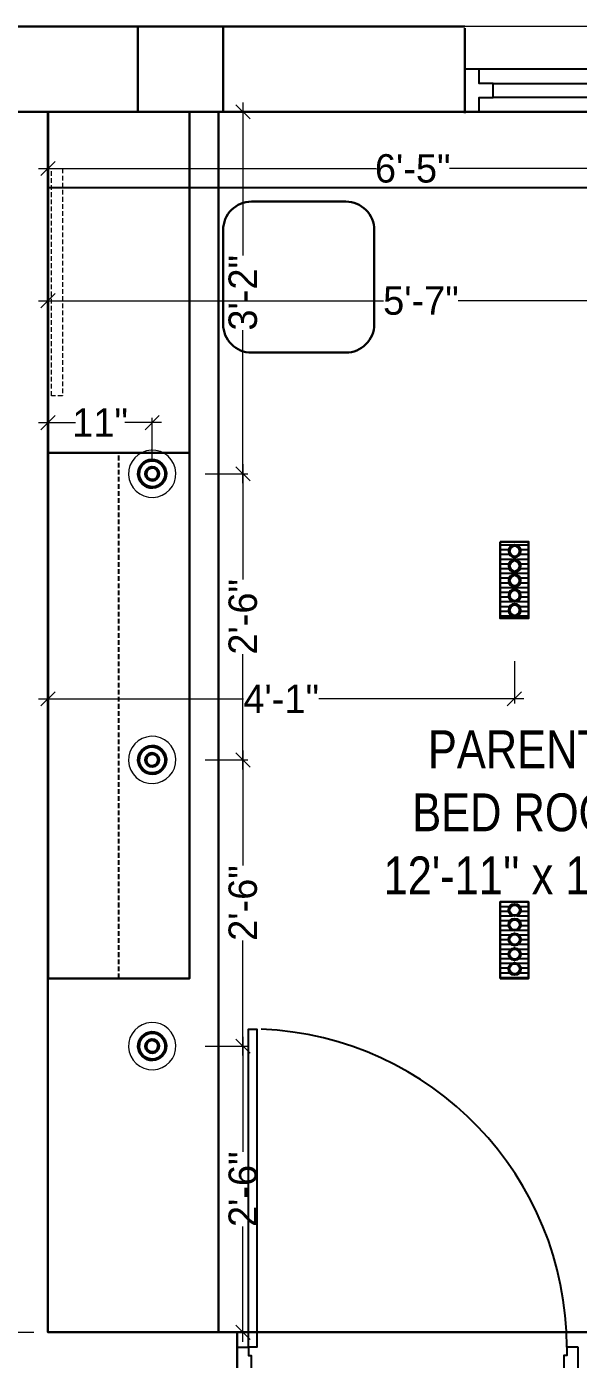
# Model space of a CAD drawing. Header units: millimetres. Extents: x 35877 to 3066687, y -650199 to -40525.
# Drawn here: x 147607.5 to 147665.7, y -180182.2 to -180041.4 of the extents above; entities that cross this region are included whole.
import ezdxf

# ---------------------------------------------------------------- set-up
doc = ezdxf.new("R2010")
doc.units = ezdxf.units.MM
doc.header["$MEASUREMENT"] = 0
doc.header["$PDMODE"] = 35
doc.linetypes.add('ACAD_ISO02W100', pattern=[15, 12, -3])
doc.linetypes.add('DASHED', pattern=[0.75, 0.5, -0.25])
doc.layers.get('Defpoints').update_dxf_attribs({"color": 220})
doc.layers.add('AR DOOR', color=40, linetype='Continuous')
doc.layers.add('AR ELE-5', color=134, linetype='Continuous')
for name, color, linetype, lineweight in [('COLUMN', 1, 'Continuous', 30), ('Electrical', 84, 'Continuous', 30), ('FIRST FLOOR ( TEXT )', 7, 'Continuous', 9), ('FURNITURE', 32, 'Continuous', 9), ('furniture dimensions', 1, 'DASHED', 0), ('GROUND FLOOR', 7, 'Continuous', 9), ('GROUND FLOOR  ( PLINE )', 251, 'Continuous', 30), ('Labelling', 1, 'Continuous', 25), ('wall', 7, 'Continuous', 30)]:
    doc.layers.add(name, color=color, linetype=linetype, lineweight=lineweight)
doc.layers.add('XX~SLAB ( PLINE )', color=251, linetype='Continuous', plot=False)
doc.styles.add('century g', font='GOTHIC.TTF')
doc.styles.add('KATHA', font='swissc.ttf')
doc.dimstyles.new('Archana', dxfattribs={"dimtxt": 2, "dimasz": 0.75, "dimexe": 0.5, "dimexo": 0.5, "dimgap": 0, "dimtad": 0, "dimzin": 0, "dimdsep": 46, "dimlunit": 4, "dimtxsty": 'century g', "dimblk": 'OBLIQUE', "dimcen": 0, "dimdle": 1, "dimclrd": 256, "dimclre": 256, "dimclrt": 256, "dimadec": 0, "dimazin": 0, "dimtfac": 1, "dimtofl": 0, "dimtmove": 1, "dimatfit": 3, "dimfxl": 1, "dimfxlon": 1, "dimtolj": 1, "dimtzin": 0, "dimlwd": -1, "dimlwe": -1, "dimarcsym": 0})

# ---------------------------------------------------------------- blocks, each defined once
blk = doc.blocks.new('*U20')
for points in [[(0, 0), (0, 1120), (30, 1120), (30, 0)], [(-40, 0), (0, 0), (0, -30), (10, -30), (10, -100), (-40, -100)], [(1160, 0), (1120, 0), (1120, -30), (1110, -30), (1110, -100), (1160, -100)]]:
    blk.add_lwpolyline(points, close=True)
at = {"layer": 'AR ELE-5', "linetype": 'ByBlock', "ltscale": 15}
blk.add_arc((-1.6, -0.7), 1121.6, 0.0347, 87.627, dxfattribs=at)
blk = doc.blocks.new('HYTJUK')
at = {"layer": 'Electrical', "lineweight": -3, "true_color": 0x000000}
h = blk.add_hatch(dxfattribs=at)
h.set_pattern_fill('ANSI31', color=18, scale=4, angle=225)
h.set_pattern_definition([(270, (141588.84366, -3593.0246), (0.5, -2e-16), [])])
h.paths.add_polyline_path([(128595.32, 17374.81), (128596.19, 17375.86, -0.675401), (128596.65, 17377, -0.15536), (128597.03, 17376.88), (128597.65, 17377.63), (128597.65, 17377.81), (128589.56, 17377.81), (128589.56, 17374.81)])
h.paths.add_polyline_path([(128590.43, 17375.68, -1), (128590.43, 17377, -1)], flags=16)
h.paths.add_polyline_path([(128591.98, 17377, -1), (128591.98, 17375.68, -1)], flags=16)
h.paths.add_polyline_path([(128590.43, 17375.81, -1), (128590.43, 17376.87, -1)], flags=0)
h.paths.add_polyline_path([(128591.98, 17376.87, -1), (128591.98, 17375.81, -1)], flags=0)
h.paths.add_polyline_path([(128593.54, 17377, -1), (128593.54, 17375.68, -1)], flags=16)
h.paths.add_polyline_path([(128593.54, 17376.87, -1), (128593.54, 17375.81, -1)], flags=0)
h.paths.add_polyline_path([(128595.09, 17377, -1), (128595.09, 17375.68, -1)], flags=16)
h.paths.add_polyline_path([(128595.09, 17376.87, -1), (128595.09, 17375.81, -1)], flags=0)
h.paths.add_polyline_path([(128596.19, 17375.86), (128595.32, 17374.81), (128597.65, 17374.81), (128597.65, 17377.63), (128597.03, 17376.88, -0.731062), (128596.65, 17375.68, -0.193744)], flags=17)
at = {"layer": 'Electrical', "color": 240, "true_color": 0xed1f24}
blk.add_lwpolyline([(128597.65, 17374.81), (128589.56, 17374.81), (128589.56, 17377.81), (128597.65, 17377.81)], close=True, dxfattribs=at)
at = {"layer": 'Electrical', "color": 18, "lineweight": -3, "true_color": 0x000000}
for centre, radius in [((128590.43, 17376.34), 0.662), ((128590.43, 17376.34), 0.53), ((128591.98, 17376.34), 0.662), ((128591.98, 17376.34), 0.53), ((128593.54, 17376.34), 0.662), ((128593.54, 17376.34), 0.53), ((128595.09, 17376.34), 0.662), ((128595.09, 17376.34), 0.53), ((128596.65, 17376.34), 0.662), ((128596.65, 17376.34), 0.53)]:
    blk.add_circle(centre, radius, dxfattribs=at)
blk = doc.blocks.new('asaasd')
at = {"layer": 'Electrical', "color": 5, "lineweight": 5, "ltscale": 8}
blk.add_ellipse((4539.27, 3683.15), major_axis=(1.69, -1.84), ratio=1, start_param=-0.785398, end_param=5.497787, dxfattribs=at)
at = {"layer": 'Electrical', "color": 5, "ltscale": 8}
for major_axis, start_param, end_param in [((1.02, -1.1), -0.785398, 5.497787), ((-1.01, -0.93), 0.785398, 7.068583), ((-0.544, -0.501), 0.785398, 7.068583), ((-0.453, -0.417), 0.785398, 7.068583)]:
    blk.add_ellipse((4539.27, 3683.15), major_axis=major_axis, ratio=1, start_param=start_param, end_param=end_param, dxfattribs=at)
blk = doc.blocks.new('_Oblique')
at = {"layer": 'wall', "color": 0, "lineweight": -2}
blk.add_line((-0.5, -0.5), (0.5, 0.5), dxfattribs=at)
blk = doc.blocks.new('*D723')
at = {"layer": 'Defpoints', "color": 0, "linetype": 'Continuous', "lineweight": 0, "transparency": 16777216}
for p in [(147609.75, -180070.32), (147609.75, -180073.54), (147677.11, -180073.54)]:
    blk.add_point(p, dxfattribs=at)
at = {"layer": 'furniture dimensions', "color": 5, "linetype": 'Continuous', "transparency": 16777216}
for p, q in [((147608.75, -180070.32), (147645.18, -180070.32)), ((147609.75, -180073.04), (147609.75, -180069.82)), ((147678.11, -180070.32), (147653.05, -180070.32))]:
    blk.add_line(p, q, dxfattribs=at)
at = {"layer": 'furniture dimensions', "color": 5, "linetype": 'ByBlock', "transparency": 16777216}
blk.add_line((147677.11, -180073.04), (147677.11, -180069.82), dxfattribs=at)
at = {"layer": 'furniture dimensions', "color": 5, "linetype": 'Continuous', "transparency": 16777216, "xscale": 1.5, "yscale": 1.5, "zscale": 1.5, "rotation": 180}
blk.add_blockref('_Oblique', (147609.75, -180070.32), dxfattribs=at)
at = {"layer": 'furniture dimensions', "color": 5, "linetype": 'Continuous', "transparency": 16777216, "xscale": 1.5, "yscale": 1.5, "zscale": 1.5}
blk.add_blockref('_Oblique', (147677.11, -180070.32), dxfattribs=at)
at = {"layer": 'furniture dimensions', "linetype": 'Continuous', "lineweight": 0, "transparency": 16777216, "insert": (147649.12, -180070.32), "char_height": 3, "attachment_point": 5, "style": 'century g'}
blk.add_mtext('\\A1;5\'-7"', dxfattribs=at)
blk = doc.blocks.new('*D730')
at = {"layer": 'Defpoints', "color": 0, "linetype": 'Continuous', "lineweight": 0, "transparency": 16777216}
for p in [(147609.75, -180083.2), (147609.75, -180088.61), (147620.75, -180088.61)]:
    blk.add_point(p, dxfattribs=at)
at = {"layer": 'furniture dimensions', "color": 5, "linetype": 'Continuous', "transparency": 16777216}
for p, q in [((147608.75, -180083.2), (147612.64, -180083.2)), ((147609.75, -180087.2), (147609.75, -180082.7)), ((147621.75, -180083.2), (147617.87, -180083.2))]:
    blk.add_line(p, q, dxfattribs=at)
at = {"layer": 'furniture dimensions', "color": 5, "linetype": 'ByBlock', "transparency": 16777216}
blk.add_line((147620.75, -180087.2), (147620.75, -180082.7), dxfattribs=at)
at = {"layer": 'furniture dimensions', "color": 5, "linetype": 'Continuous', "transparency": 16777216, "xscale": 1.5, "yscale": 1.5, "zscale": 1.5, "rotation": 180}
blk.add_blockref('_Oblique', (147609.75, -180083.2), dxfattribs=at)
at = {"layer": 'furniture dimensions', "color": 5, "linetype": 'Continuous', "transparency": 16777216, "xscale": 1.5, "yscale": 1.5, "zscale": 1.5}
blk.add_blockref('_Oblique', (147620.75, -180083.2), dxfattribs=at)
at = {"layer": 'furniture dimensions', "linetype": 'Continuous', "lineweight": 0, "transparency": 16777216, "insert": (147615.25, -180083.2), "char_height": 3, "attachment_point": 5, "style": 'century g'}
blk.add_mtext('\\A1;11"', dxfattribs=at)
blk = doc.blocks.new('*D731')
at = {"layer": 'Defpoints', "color": 0, "linetype": 'Continuous', "lineweight": 0, "transparency": 16777216}
for p in [(147620.75, -180050.35), (147630.33, -180050.35), (147620.75, -180088.61)]:
    blk.add_point(p, dxfattribs=at)
at = {"layer": 'furniture dimensions', "color": 5, "linetype": 'Continuous', "transparency": 16777216}
for p, q in [((147630.33, -180049.35), (147630.33, -180065.53)), ((147626.33, -180050.35), (147630.83, -180050.35)), ((147630.33, -180089.61), (147630.33, -180073.42))]:
    blk.add_line(p, q, dxfattribs=at)
at = {"layer": 'furniture dimensions', "color": 5, "linetype": 'ByBlock', "transparency": 16777216}
blk.add_line((147626.33, -180088.61), (147630.83, -180088.61), dxfattribs=at)
at = {"layer": 'furniture dimensions', "color": 5, "linetype": 'Continuous', "transparency": 16777216, "xscale": 1.5, "yscale": 1.5, "zscale": 1.5}
for p, rotation in [((147630.33, -180050.35), 90), ((147630.33, -180088.61), 270)]:
    blk.add_blockref('_Oblique', p, dxfattribs=dict(at, rotation=rotation))
at = {"layer": 'furniture dimensions', "linetype": 'Continuous', "lineweight": 0, "transparency": 16777216, "insert": (147630.33, -180069.48), "char_height": 3, "attachment_point": 5, "rotation": 90, "style": 'century g'}
blk.add_mtext('\\A1;3\'-2"', dxfattribs=at)
blk = doc.blocks.new('*D732')
at = {"layer": 'Defpoints', "color": 0, "linetype": 'Continuous', "lineweight": 0, "transparency": 16777216}
for p in [(147620.75, -180088.61), (147620.75, -180118.86), (147630.33, -180118.86)]:
    blk.add_point(p, dxfattribs=at)
at = {"layer": 'furniture dimensions', "color": 5, "linetype": 'Continuous', "transparency": 16777216}
for p, q in [((147630.33, -180087.61), (147630.33, -180099.78)), ((147630.33, -180119.86), (147630.33, -180107.69)), ((147626.33, -180118.86), (147630.83, -180118.86))]:
    blk.add_line(p, q, dxfattribs=at)
at = {"layer": 'furniture dimensions', "color": 5, "linetype": 'ByBlock', "transparency": 16777216}
blk.add_line((147626.33, -180088.61), (147630.83, -180088.61), dxfattribs=at)
at = {"layer": 'furniture dimensions', "color": 5, "linetype": 'Continuous', "transparency": 16777216, "xscale": 1.5, "yscale": 1.5, "zscale": 1.5}
for p, rotation in [((147630.33, -180088.61), 90), ((147630.33, -180118.86), 270)]:
    blk.add_blockref('_Oblique', p, dxfattribs=dict(at, rotation=rotation))
at = {"layer": 'furniture dimensions', "linetype": 'Continuous', "lineweight": 0, "transparency": 16777216, "insert": (147630.33, -180103.73), "char_height": 3, "attachment_point": 5, "rotation": 90, "style": 'century g'}
blk.add_mtext('\\A1;2\'-6"', dxfattribs=at)
blk = doc.blocks.new('*D733')
at = {"layer": 'Defpoints', "color": 0, "linetype": 'Continuous', "lineweight": 0, "transparency": 16777216}
for p in [(147620.75, -180118.86), (147620.75, -180149.11), (147630.33, -180149.11)]:
    blk.add_point(p, dxfattribs=at)
at = {"layer": 'furniture dimensions', "color": 5, "linetype": 'ByBlock', "transparency": 16777216}
blk.add_line((147626.33, -180118.86), (147630.83, -180118.86), dxfattribs=at)
at = {"layer": 'furniture dimensions', "color": 5, "linetype": 'Continuous', "transparency": 16777216}
for p, q in [((147630.33, -180117.86), (147630.33, -180130.03)), ((147630.33, -180150.11), (147630.33, -180137.94)), ((147626.33, -180149.11), (147630.83, -180149.11))]:
    blk.add_line(p, q, dxfattribs=at)
at = {"layer": 'furniture dimensions', "color": 5, "linetype": 'Continuous', "transparency": 16777216, "xscale": 1.5, "yscale": 1.5, "zscale": 1.5}
for p, rotation in [((147630.33, -180118.86), 90), ((147630.33, -180149.11), 270)]:
    blk.add_blockref('_Oblique', p, dxfattribs=dict(at, rotation=rotation))
at = {"layer": 'furniture dimensions', "linetype": 'Continuous', "lineweight": 0, "transparency": 16777216, "insert": (147630.33, -180133.98), "char_height": 3, "attachment_point": 5, "rotation": 90, "style": 'century g'}
blk.add_mtext('\\A1;2\'-6"', dxfattribs=at)
blk = doc.blocks.new('*D734')
at = {"layer": 'Defpoints', "color": 0, "linetype": 'Continuous', "lineweight": 0, "transparency": 16777216}
for p in [(147620.75, -180149.11), (147620.75, -180179.35), (147630.33, -180179.35)]:
    blk.add_point(p, dxfattribs=at)
at = {"layer": 'furniture dimensions', "color": 5, "linetype": 'Continuous', "transparency": 16777216}
for p, q in [((147630.33, -180148.11), (147630.33, -180160.27)), ((147630.33, -180180.35), (147630.33, -180168.18)), ((147626.33, -180179.35), (147630.83, -180179.35))]:
    blk.add_line(p, q, dxfattribs=at)
at = {"layer": 'furniture dimensions', "color": 5, "linetype": 'ByBlock', "transparency": 16777216}
blk.add_line((147626.33, -180149.11), (147630.83, -180149.11), dxfattribs=at)
at = {"layer": 'furniture dimensions', "color": 5, "linetype": 'Continuous', "transparency": 16777216, "xscale": 1.5, "yscale": 1.5, "zscale": 1.5}
for p, rotation in [((147630.33, -180149.11), 90), ((147630.33, -180179.35), 270)]:
    blk.add_blockref('_Oblique', p, dxfattribs=dict(at, rotation=rotation))
at = {"layer": 'furniture dimensions', "linetype": 'Continuous', "lineweight": 0, "transparency": 16777216, "insert": (147630.33, -180164.23), "char_height": 3, "attachment_point": 5, "rotation": 90, "style": 'century g'}
blk.add_mtext('\\A1;2\'-6"', dxfattribs=at)
blk = doc.blocks.new('*D735')
at = {"layer": 'Defpoints', "color": 0, "linetype": 'Continuous', "lineweight": 0, "transparency": 16777216}
for p in [(147658.99, -180103.88), (147609.75, -180108.49), (147658.99, -180112.4)]:
    blk.add_point(p, dxfattribs=at)
at = {"layer": 'furniture dimensions', "color": 5, "linetype": 'ByBlock', "transparency": 16777216}
blk.add_line((147609.75, -180108.99), (147609.75, -180112.9), dxfattribs=at)
at = {"layer": 'furniture dimensions', "color": 5, "linetype": 'Continuous', "transparency": 16777216}
for p, q in [((147658.99, -180108.4), (147658.99, -180112.9)), ((147608.75, -180112.4), (147630.4, -180112.4)), ((147659.99, -180112.4), (147638.33, -180112.4))]:
    blk.add_line(p, q, dxfattribs=at)
at = {"layer": 'furniture dimensions', "color": 5, "linetype": 'Continuous', "transparency": 16777216, "xscale": 1.5, "yscale": 1.5, "zscale": 1.5, "rotation": 180}
blk.add_blockref('_Oblique', (147609.75, -180112.4), dxfattribs=at)
at = {"layer": 'furniture dimensions', "color": 5, "linetype": 'Continuous', "transparency": 16777216, "xscale": 1.5, "yscale": 1.5, "zscale": 1.5}
blk.add_blockref('_Oblique', (147658.99, -180112.4), dxfattribs=at)
at = {"layer": 'furniture dimensions', "linetype": 'Continuous', "lineweight": 0, "transparency": 16777216, "insert": (147634.37, -180112.4), "char_height": 3, "attachment_point": 5, "style": 'century g'}
blk.add_mtext('\\A1;4\'-1"', dxfattribs=at)
blk = doc.blocks.new('*D737')
at = {"layer": 'Defpoints', "color": 0, "linetype": 'Continuous', "lineweight": 0, "transparency": 16777216}
for p in [(147609.75, -180056.35), (147609.75, -180058.36), (147686.75, -180058.36)]:
    blk.add_point(p, dxfattribs=at)
at = {"layer": 'furniture dimensions', "color": 5, "linetype": 'Continuous', "transparency": 16777216}
for p, q in [((147608.75, -180056.35), (147644.38, -180056.35)), ((147609.75, -180057.86), (147609.75, -180055.85)), ((147687.75, -180056.35), (147652.13, -180056.35))]:
    blk.add_line(p, q, dxfattribs=at)
at = {"layer": 'furniture dimensions', "color": 5, "linetype": 'ByBlock', "transparency": 16777216}
blk.add_line((147686.75, -180057.86), (147686.75, -180055.85), dxfattribs=at)
at = {"layer": 'furniture dimensions', "color": 5, "linetype": 'Continuous', "transparency": 16777216, "xscale": 1.5, "yscale": 1.5, "zscale": 1.5, "rotation": 180}
blk.add_blockref('_Oblique', (147609.75, -180056.35), dxfattribs=at)
at = {"layer": 'furniture dimensions', "color": 5, "linetype": 'Continuous', "transparency": 16777216, "xscale": 1.5, "yscale": 1.5, "zscale": 1.5}
blk.add_blockref('_Oblique', (147686.75, -180056.35), dxfattribs=at)
at = {"layer": 'furniture dimensions', "linetype": 'Continuous', "lineweight": 0, "transparency": 16777216, "insert": (147648.25, -180056.35), "char_height": 3, "attachment_point": 5, "style": 'century g'}
blk.add_mtext('\\A1;6\'-5"', dxfattribs=at)
blk = doc.blocks.new('1')
at = {"color": 9, "true_color": 0xc7c8ca}
blk.add_lwpolyline([(133528.03, -183459.53), (133529.2, -183459.53), (133529.2, -183483.54), (133528.03, -183483.54)], close=True, dxfattribs=at)
at = {"layer": 'FURNITURE', "color": 9, "lineweight": 25, "true_color": 0xc7c8ca}
blk.add_line((133527.66, -183461.53), (133673.66, -183461.53), dxfattribs=at)
at = {"layer": 'FURNITURE', "color": 9, "linetype": 'DASHED', "lineweight": 25, "true_color": 0xc7c8ca}
blk.add_line((133535.13, -183545.12), (133535.13, -183489.56), dxfattribs=at)
at = {"layer": 'FURNITURE', "color": 9, "lineweight": 30, "true_color": 0xc7c8ca}
for points in [[(133527.66, -183453.53), (133542.6, -183453.53), (133542.6, -183489.56), (133527.66, -183489.56)], [(133527.66, -183489.56), (133542.6, -183489.56), (133542.6, -183545.12), (133527.66, -183545.12)]]:
    blk.add_lwpolyline(points, close=True, dxfattribs=at)
at = {"layer": 'FURNITURE', "color": 9, "true_color": 0xc7c8ca}
blk.add_lwpolyline([(133673.66, -183453.53), (133673.66, -183478.54), (133658.66, -183478.54), (133658.66, -183453.53), (133673.66, -183453.53)], dxfattribs=at)
at = {"layer": 'FURNITURE', "color": 9, "lineweight": 30, "true_color": 0xc7c8ca}
for points in [[(133549.14, -183463.02), (133559.1, -183463.02, -0.414214), (133562.1, -183466.02), (133562.1, -183475.98, -0.414214), (133559.1, -183478.98), (133549.14, -183478.98, -0.414214), (133546.14, -183475.98), (133546.14, -183466.02, -0.414214)], [(133604.13, -183555.54), (133604.13, -183481.54, -0.414214), (133607.13, -183478.54), (133676.06, -183478.54), (133676.06, -183558.54), (133607.13, -183558.54, -0.414214)]]:
    blk.add_lwpolyline(points, format="xyb", close=True, dxfattribs=at)
at = {"layer": 'FURNITURE', "color": 9, "true_color": 0xc7c8ca}
blk.add_lwpolyline([(133605.13, -183555.54), (133605.13, -183481.54, -0.414214), (133607.13, -183479.54), (133675.06, -183479.54), (133675.06, -183557.54), (133607.13, -183557.54, -0.414214)], format="xyb", close=True, dxfattribs=at)
blk.add_lwpolyline([(133673.65, -183558.52), (133658.65, -183558.52), (133658.65, -183582.53), (133673.65, -183582.53)], close=True, dxfattribs=at)

msp = doc.modelspace()

# ---------------------------------------------------------------- linework, layer by layer
at = {"layer": 'COLUMN', "transparency": 33554687, "elevation": -0.005}
msp.add_lwpolyline([(147619.252, -180041.351), (147628.252, -180041.351), (147628.252, -180050.351), (147619.252, -180050.351)], close=True, dxfattribs=at)
at = {"layer": 'furniture dimensions', "color": 6, "linetype": 'Continuous', "lineweight": 30, "transparency": 33554687}
msp.add_line((147627.752, -180050.351, -0.005), (147627.752, -180179.351, -0.005), dxfattribs=at)
at = {"layer": 'furniture dimensions', "color": 18, "lineweight": 0, "true_color": 0x000000, "transparency": 33554687, "elevation": -0.005}
msp.add_lwpolyline([(147609.752, -180050.351), (147760.252, -180050.351), (147760.252, -180179.351), (147609.752, -180179.351)], close=True, dxfattribs=at)
at = {"layer": 'furniture dimensions', "color": 6, "linetype": 'Continuous', "lineweight": 30, "transparency": 33554687, "elevation": -0.005}
msp.add_lwpolyline([(147609.752, -180050.351), (147760.252, -180050.351), (147760.252, -180179.351), (147609.752, -180179.351)], close=True, dxfattribs=at)
at = {"layer": 'GROUND FLOOR', "transparency": 33554687}
for p, q in [((147764.752, -180041.351, -0.005), (147364.252, -180041.351, -0.005)), ((147653.752, -180041.502), (147653.752, -180050.502)), ((147755.752, -180050.351, -0.005), (147605.752, -180050.351, -0.005)), ((147609.752, -180179.351, -0.005), (147627.752, -180179.351, -0.005))]:
    msp.add_line(p, q, dxfattribs=at)
at = {"layer": 'GROUND FLOOR  ( PLINE )', "transparency": 33554687}
for p, q in [((147527.752, -180041.351, -0.005), (147653.752, -180041.351)), ((147653.752, -180041.502), (147653.752, -180050.502)), ((147659.752, -180050.351, -0.005), (147601.252, -180050.351, -0.005)), ((147609.752, -180050.351, -0.005), (147609.752, -180179.351, -0.005)), ((147609.752, -180179.351, -0.005), (147629.714, -180179.351, -0.005)), ((147629.714, -180179.351, -0.005), (147629.714, -180183.918, -0.005))]:
    msp.add_line(p, q, dxfattribs=at)
at = {"layer": 'Labelling', "color": 251, "linetype": 'ACAD_ISO02W100', "lineweight": 0, "ltscale": 10, "true_color": 0x636466, "transparency": 33554687}
msp.add_line((147627.752, -180050.351, -0.005), (147627.752, -180179.351, -0.005), dxfattribs=at)
at = {"layer": 'Labelling', "color": 251, "linetype": 'ACAD_ISO02W100', "lineweight": 0, "ltscale": 0.5, "true_color": 0x636466, "transparency": 33554687}
msp.add_line((147527.252, -180179.351, -0.005), (147665.752, -180179.351, -0.005), dxfattribs=at)
at = {"layer": 'XX~SLAB ( PLINE )', "transparency": 33554687, "elevation": -0.005}
msp.add_lwpolyline([(147719.752, -180045.851), (147718.252, -180045.851), (147718.252, -180047.351), (147716.752, -180047.351), (147716.752, -180048.851), (147656.752, -180048.851), (147656.752, -180047.351), (147655.252, -180047.351), (147655.252, -180045.851), (147653.752, -180045.851), (147653.752, -180050.351), (147655.252, -180050.351), (147655.252, -180048.851), (147656.752, -180048.851), (147656.752, -180047.351), (147716.752, -180047.351), (147716.752, -180048.851), (147718.252, -180048.851), (147718.252, -180050.351), (147719.752, -180050.351), (147719.752, -180045.851), (147653.752, -180045.851), (147653.752, -180050.351), (147719.752, -180050.351)], close=True, dxfattribs=at)

# ---------------------------------------------------------------- block references
at = {"transparency": 33554687, "xscale": -1}
for p in [(152160.019, -183771.756, -0.005), (152160.019, -183802.006, -0.005), (152160.019, -183832.256, -0.005)]:
    msp.add_blockref('asaasd', p, dxfattribs=at)
at = {"layer": 'AR DOOR', "linetype": 'ByBlock', "lineweight": -2, "transparency": 33554687, "extrusion": (0, 0, -1), "xscale": -0.02999999999997555, "yscale": 0.02999999999997555, "zscale": -0.02999999999997555}
msp.add_blockref('*U20', (-147630.914, -180180.918, 0.005), dxfattribs=at)
at = {"layer": 'Electrical', "transparency": 33554687, "xscale": -1, "rotation": 270}
msp.add_blockref('HYTJUK', (130282.671, -308693.446, -0.005), dxfattribs=at)
at = {"layer": 'Electrical', "transparency": 33554687, "rotation": 270}
msp.add_blockref('HYTJUK', (130282.671, -51544.294, -0.005), dxfattribs=at)
at = {"layer": 'furniture dimensions', "color": 242, "lineweight": 30, "true_color": 0xcd2027, "transparency": 33554687}
msp.add_blockref('1', (14082.098, 3403.179, -0.005), dxfattribs=at)

# ---------------------------------------------------------------- texts
at = {"layer": 'FIRST FLOOR ( TEXT )', "transparency": 33554687, "insert": (147660.676, -180124.422, -0.005), "char_height": 4, "attachment_point": 5, "style": 'KATHA'}
msp.add_mtext("PARENTS \\PBED ROOM\\P12'-11'' x 10'-9''", dxfattribs=at)

# ---------------------------------------------------------------- dimensions: what is measured, and where the dimension line sits
at = {"layer": 'furniture dimensions', "color": 5, "linetype": 'Continuous', "lineweight": 0, "transparency": 33554687}
for base, p1, p2, picture, middle in [((147630.332, -180050.351, -0.005), (147620.75, -180088.606, -0.005), (147620.75, -180050.351, -0.005), '*D731', (147630.332, -180069.478, -0.005)), ((147630.332, -180118.856, -0.005), (147620.75, -180088.606, -0.005), (147620.75, -180118.856, -0.005), '*D732', (147630.332, -180103.731, -0.005)), ((147630.332, -180149.106, -0.005), (147620.75, -180118.856, -0.005), (147620.75, -180149.106, -0.005), '*D733', (147630.332, -180133.981, -0.005)), ((147630.332, -180179.351, -0.005), (147620.75, -180149.106, -0.005), (147620.75, -180179.351, -0.005), '*D734', (147630.332, -180164.228, -0.005))]:
    dim = msp.add_linear_dim(base=base, p1=p1, p2=p2, angle=90, dimstyle='Archana', override={"dimtxt": 3, "dimasz": 1.5, "dimdec": 0, "dimclrd": 5, "dimclre": 5, "dimfxl": 4}, dxfattribs=at)
    dim.commit()
    dim.dimension.update_dxf_attribs({"geometry": picture, "text_midpoint": middle})
for base, p1, p2, picture, middle in [((147609.752, -180056.351, -0.005), (147686.752, -180058.356, -0.005), (147609.752, -180058.356, -0.005), '*D737', (147648.252, -180056.351, -0.005)), ((147609.752, -180083.197, -0.005), (147620.75, -180088.606, -0.005), (147609.752, -180088.606, -0.005), '*D730', (147615.251, -180083.197, -0.005)), ((147658.985, -180112.398, -0.005), (147609.752, -180108.487, -0.005), (147658.985, -180103.884, -0.005), '*D735', (147634.369, -180112.398, -0.005))]:
    dim = msp.add_linear_dim(base=base, p1=p1, p2=p2, dimstyle='Archana', override={"dimtxt": 3, "dimasz": 1.5, "dimdec": 0, "dimclrd": 5, "dimclre": 5, "dimfxl": 4}, dxfattribs=at)
    dim.commit()
    dim.dimension.update_dxf_attribs({"geometry": picture, "text_midpoint": middle})
dim = msp.add_linear_dim(base=(147609.752, -180070.323, -0.005), p1=(147677.106, -180073.536, -0.005), p2=(147609.752, -180073.536, -0.005), dimstyle='Archana', override={"dimtxt": 3, "dimasz": 1.5, "dimdec": 0, "dimclrd": 5, "dimclre": 5, "dimfxl": 4}, dxfattribs=at)
dim.commit()
dim.dimension.update_dxf_attribs({"geometry": '*D723', "text_midpoint": (147649.118, -180070.323, -0.005), "dimtype": 160})

doc.saveas('drawing.dxf')
